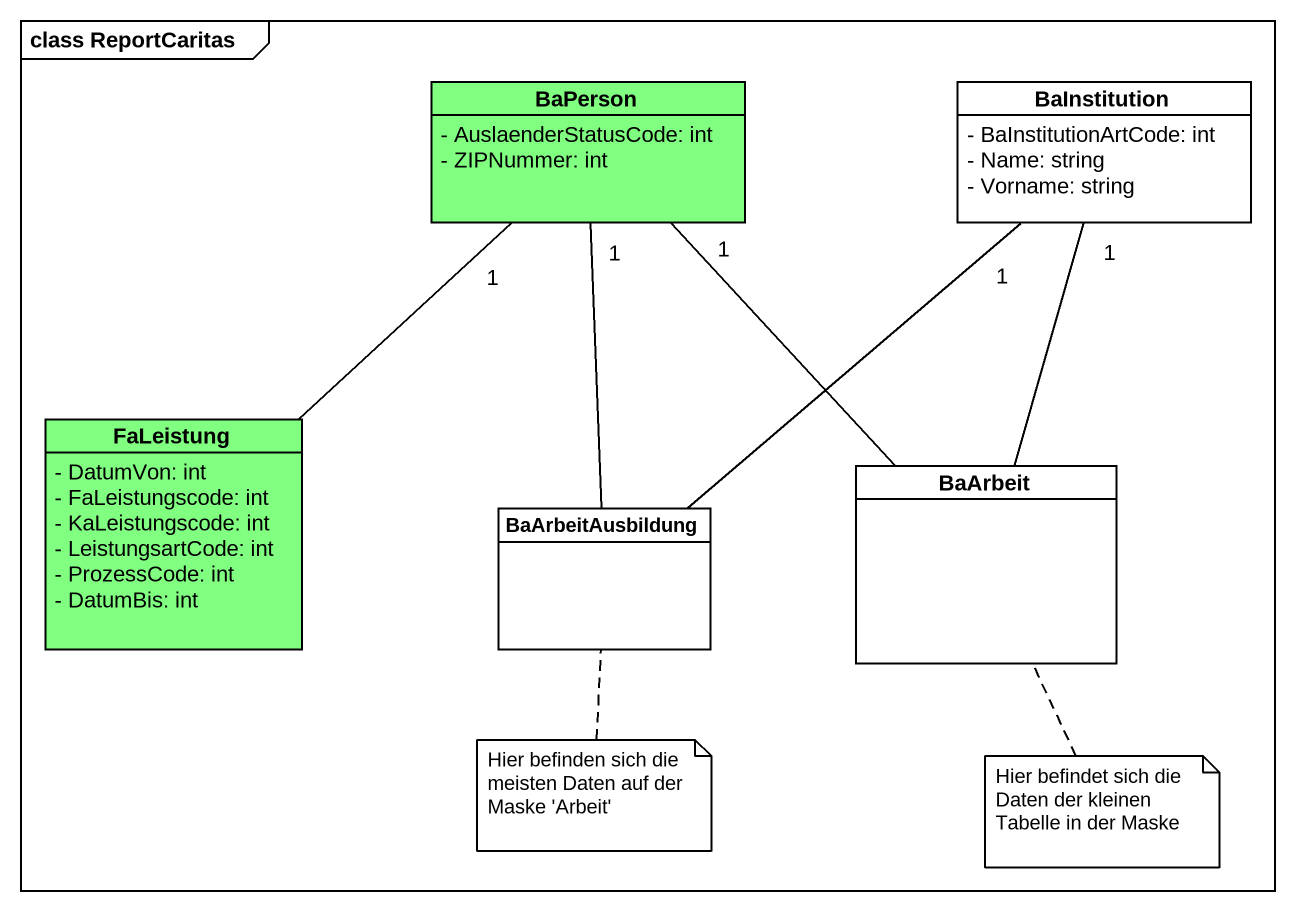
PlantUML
@startuml
mainframe class ReportCaritas
hide circle
hide empty members
skinparam classAttributeIconSize 0
class BaPerson #80FF80 {
  - AuslaenderStatusCode: int
  - ZIPNummer: int
}
class BaInstitution {
  - BaInstitutionArtCode: int
  - Name: string
  - Vorname: string
}
class FaLeistung #80FF80 {
  - DatumVon: int
  - FaLeistungscode: int
  - KaLeistungscode: int
  - LeistungsartCode: int
  - ProzessCode: int
  - DatumBis: int
}
class BaArbeit
class BaArbeitAusbildung
FaLeistung -up- "1" BaPerson
BaArbeit -up- "1" BaPerson
BaArbeit -up- "1" BaInstitution
BaArbeitAusbildung -up- "1" BaPerson
BaArbeitAusbildung -up- "1" BaInstitution
note bottom of BaArbeitAusbildung : Hier befinden sich die meisten Daten auf der Maske 'Arbeit'
note bottom of BaArbeit : Hier befindet sich die Daten der kleinen Tabelle in der Maske
@enduml
